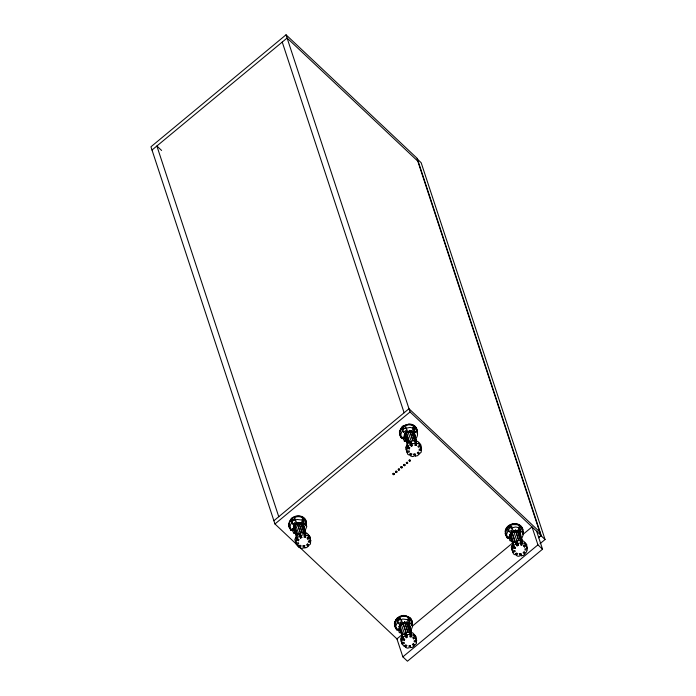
<?xml version="1.0" encoding="UTF-8"?>
<svg xmlns="http://www.w3.org/2000/svg" width="696" height="696" viewBox="0 0 696 696"><rect width="100%" height="100%" fill="white"/><g stroke="black" fill="none" stroke-linecap="round" stroke-linejoin="round"><path stroke-width="1.04" d="M395.954 619.771L399.452 616.873L403.889 615.447L410.005 617.709L411.284 619.327L412.136 621.563L411.806 625.626L412.136 621.563A9.283 7.9 -18.2 0 0 406.281 616.047L403.889 615.447C398.364 615.394 393.884 620.258 394.589 625.739L396.607 629.254L398.356 630.489M512.439 524.236L517.058 524.21A9.283 7.9 -18.2 0 1 522.905 529.726L522.583 533.788L522.792 529.378A9.283 7.9 -18.2 0 0 516.945 523.862L514.657 523.61L512.439 524.236A8.865 7.543 -18.2 0 0 505.688 529.839L505.357 533.902A9.283 7.9 -18.2 0 0 509.124 538.652M402.079 639.624L404.237 640.32L403.558 638.258L401.401 637.562L402.079 639.624L401.801 642.991L404.072 642.269L404.446 643.382L402.175 644.105L401.122 640.929M401.992 643.548L400.513 639.076L402.732 634.587L407.612 632.177L412.867 632.977L416.043 636.614L416.382 643.609L414.964 644.992L413.276 643.669L412.328 644.583L414.024 645.905L412.606 647.28L410.579 647.602L409.9 645.54M512.265 550.205L512.943 552.267L515.214 551.545L514.849 550.432L512.578 551.154L512.856 547.787L512.178 545.725L512.726 544.603L513.404 546.664L515.562 547.369L515.005 548.483L512.856 547.787M526.576 547.63L526.82 544.768L523.644 541.14L518.389 540.34L513.509 542.75L511.282 547.239L512.761 551.711M526.628 547.917L526.724 546.734L527.403 548.796L525.045 548.813L524.949 549.997L527.307 549.979L525.741 553.155L524.044 551.832L523.105 552.746L524.793 554.068L523.375 555.443L521.356 555.765L520.678 553.703L519.329 553.92M296.383 540.035L298.506 540.714L297.827 538.643L295.704 537.973L296.383 540.035L296.07 543.367L298.332 542.636L298.688 543.741L296.426 544.472L295.391 541.305M310.059 538.808L310.233 536.92L307.119 533.336L301.907 532.588L297.044 535.015L294.8 539.478L296.226 543.898M310.016 540.044L310.529 543.88L309.111 545.255L307.441 543.959L306.501 544.864L308.163 546.169L306.745 547.543L304.735 547.883L304.056 545.812M407.891 446.588L406.473 446.136L407.151 448.198L406.838 451.53L409.1 450.799L409.457 451.904L407.195 452.635L406.16 449.468M420.741 447.92L421.002 445.083L417.887 441.499L412.685 440.751L407.821 443.169L405.568 447.641L406.995 452.061M421.463 450.268L419.131 450.295L419.236 449.12L421.576 449.085L420.897 447.023L421.298 452.043L419.879 453.418L418.209 452.122L417.269 453.026L418.94 454.331L417.513 455.706L415.503 456.037L414.825 453.975M292.59 528.621L292.538 529.16L291.119 529.247M407.986 618.701L409.152 619.588L409.927 619.527L409.909 618.292L409.152 619.588L408.108 619.275L410.022 618.631M414.137 428.075L414.912 428.014L414.764 426.605L412.989 427.214L414.764 426.605M402.958 428.214L403.149 426.813L403.671 428.405L402.958 428.214L403.802 426.317M409.753 628.279L409.805 625.826A5.603 4.768 -18.2 0 0 406.064 622.676L403.271 622.824A5.342 4.55 -18.2 0 0 399.382 626.391L399.33 628.827A5.603 4.768 -18.2 0 0 400.678 630.88M409.866 628.627L410.083 627.392A5.603 4.768 -18.2 0 0 406.177 623.024L403.384 623.172A5.351 4.559 -18.2 0 0 399.495 626.722L399.956 630.289A5.603 4.768 -18.2 0 0 400.792 631.22M520.53 536.442L520.582 533.989A5.603 4.768 -18.2 0 0 516.841 530.839L514.048 530.987A5.342 4.55 -18.2 0 0 510.151 534.554L510.107 536.99A5.603 4.768 -18.2 0 0 510.62 538.104M394.145 473.837L393.562 474.446L392.735 474.019L393.127 473.315L393.98 473.402L394.258 474.202L393.684 474.811L392.97 473.906L394.197 473.889M520.399 527.524L520.686 526.454L519.233 526.585L520.66 526.611L519.286 527.986M411.362 633.177L408.03 623.059L406.473 622.102L410.327 634.708L409.744 636.762L411.049 636.953L411.632 634.909L410.953 632.847L409.648 632.647M410.953 632.847L410.379 634.891L411.049 636.953M521.826 545.116L521.147 543.054L521.722 541.01L520.417 540.809L521.095 542.871L520.512 544.924L521.826 545.116L522.4 543.071L519.164 532.318L517.519 531.657M305.587 533.528L302.255 523.401L300.715 522.47L304.604 535.102L304.004 537.138L305.3 537.321L305.901 535.294L304.543 530.787M415.373 443.265L414.781 445.301L416.077 445.483L416.669 443.456L415.99 441.394L414.694 441.203L415.373 443.265L411.588 443.891L410.91 441.829L409.7 442.439L411.38 446.267L412.589 445.666L411.588 443.891M415.99 441.394L415.399 443.422L416.077 445.483M403.01 634.682L399.687 624.556L400.487 626.061L399.635 627.705L400.174 629.236M407.804 632.194L404.567 621.78L407.9 631.898M404.846 623.172L402.975 623.233M513.787 542.845L510.455 532.718L511.255 534.223L510.412 535.868L510.951 537.399M518.581 540.357L515.345 529.943L518.99 541.027M515.614 531.335L513.744 531.396M520.486 540.679L517.241 530.265L518.807 531.222L522.13 541.34M297.61 536.033L293.964 524.949L294.756 526.446L293.903 528.09M300.985 523.862L302.325 524.671M407.534 444.013L404.881 435.957L405.098 434.208L406.307 432.764L409.439 442.03M412.841 440.733L409.605 430.319L412.937 440.446M409.874 431.711L408.187 432.025M415.042 442.004L411.493 430.633L413.024 431.564L416.356 441.682M411.762 432.016C412.98 431.885 415.034 434.965 414.364 436.053M304.248 518.972L302.334 519.625L303.43 518.52L304.248 518.972L302.334 519.625M398.243 630.141A9.292 7.9 -18.2 0 1 394.467 625.399L394.91 621.676M507.262 537.068A9.283 7.9 -18.2 0 1 505.244 533.562L505.688 529.839M411.092 630.019L412.606 626.322L411.014 620.023L409.465 621.267L410.309 623.842L411.867 622.598M521.87 538.182L523.375 534.485L521.791 528.186L520.234 529.43L521.078 532.005L522.635 530.761M305.231 530.274L306.762 526.602L305.213 520.338L303.665 521.582L304.509 524.158L306.066 522.922M404.237 640.32L404.785 639.206L402.636 638.51L403.471 636.823L405.298 635.918L404.62 633.856L405.838 633.256L406.864 635.048L405.655 635.648L406.334 637.71L407.543 637.11L405.838 633.256M513.404 546.664L514.24 544.985L516.075 544.081L515.397 542.019L516.606 541.418L518.32 545.273L517.102 545.873L516.075 544.081M298.506 540.714L299.071 539.6L296.94 538.922L297.784 537.242L299.611 536.338L298.932 534.276L300.141 533.667L301.82 537.503L300.611 538.104L299.611 536.338M407.151 448.198L409.283 448.868L409.84 447.763L407.708 447.084L408.552 445.405L410.379 444.5M394.336 623.364L397.39 617.796M290.171 521L291.72 518.224A8.996 7.656 -18.2 0 1 301.507 516.397A8.996 7.656 -18.2 0 1 306.318 523.523L305.944 525.889A8.996 7.656 -18.2 0 0 296.54 516.38A8.996 7.656 -18.2 0 0 290.145 528.856M410.309 623.842L407.517 621.093L409.074 619.858L408.221 617.274L406.273 616.517L401.931 616.465L399.826 617.187L400.678 619.762L401.966 621.032L398.617 623.72L397.764 621.137L396.476 619.866L395.45 621.641L395.05 625.478L396.555 629.854L398.112 628.618L400.905 631.359L399.347 632.603L398.495 630.028M396.476 619.866L397.32 622.442L395.815 626.139L396.555 629.854M521.078 532.005L518.285 529.256L519.842 528.012L518.998 525.437L517.05 524.671L512.7 524.627L510.603 525.35L511.447 527.925L512.743 529.195L509.385 531.875L508.541 529.299L507.245 528.029L506.218 529.804L505.827 533.641L507.323 538.017L508.88 536.773L511.673 539.522L510.116 540.766L509.272 538.191M507.245 528.029L508.089 530.604L506.584 534.302L507.323 538.017M290.275 520.208L291.72 518.224M403.323 438.967A8.996 7.656 -18.2 0 1 401.053 428.371L402.488 426.387L404.55 425.474A8.996 7.656 -18.2 0 1 413.868 425.613A8.996 7.656 -18.2 0 1 417.026 433.069M410.579 647.602L410.344 645.566L408.996 645.775L409.239 647.819L407.212 648.141L405.655 647.323L406.977 645.514L405.742 644.861L404.411 646.662L402.175 644.105M521.356 555.765L521.113 553.72L519.773 553.938L520.008 555.982L517.981 556.304L516.423 555.486L517.754 553.677L516.51 553.024L515.179 554.825L513.5 553.946L512.943 552.267M296.426 544.472L298.619 546.995L299.959 545.194L301.185 545.838L299.845 547.63L301.385 548.431L303.395 548.1L303.178 546.082L304.517 545.855L304.735 547.883M399.295 469.8L399.539 469.2L398.895 468.747L398.173 469.217L398.434 469.913M413.955 454.236L414.172 456.263L412.154 456.593L410.623 455.793L411.954 454.001L410.727 453.357L409.396 455.158L407.734 454.297L407.195 452.635M407.404 463.084L407.482 462.205L406.273 462.501L406.821 463.614L407.734 463.162C408.021 461.509 405.159 463.162 407.073 463.249M399.078 618.144L397.877 619.631L397.459 618.692L399.469 619.318L399.078 618.144L398.19 617.77M509.489 525.889L508.376 527.281L509.489 525.889L510.238 527.481L509.603 526.237M399.687 624.556L402.61 622.128L406.255 633.221M401.261 624.208L400.374 625.713M510.455 532.718L513.378 530.291L517.024 541.384M293.964 524.949L296.887 522.522L300.533 533.606M295.539 524.601L294.643 526.098M292.181 520.051L292.894 520.251L293.895 519.277L292.181 520.051L291.911 519.547M303.056 518.207L302.212 519.051L304.213 519.068L303.056 518.207L303.43 518.52M292.894 520.251L293.895 519.277M538.739 537.651L541.236 535.581L417.226 158.41L286.039 34.8L150.945 146.795L274.955 523.975L397.459 639.389M152.015 150.031L287.1 38.036L418.296 161.637M273.893 520.738L408.978 408.743L540.174 532.344M274.955 523.975L410.048 411.971L286.039 34.8M401.053 428.371L404.55 425.474M401.949 634.752L396.946 638.902L402.853 656.859L407.456 661.2L542.541 549.205L536.633 531.239M412.789 625.765L512.856 542.802M522.861 534.511L532.031 526.907L537.938 544.864L542.541 549.205M538.399 537.703L540.905 535.624L417.356 159.845M402.853 656.859L537.938 544.864M540.035 543.68L545.055 539.53L421.158 162.716L417.017 158.81M415.277 432.32L414.433 429.745L415.99 428.501L416.834 431.085L415.277 432.32L412.537 429.623L414.094 428.379L413.241 425.804A8.482 7.221 -18.2 0 0 404.915 425.778L405.759 428.353L407.03 429.606L403.68 432.286L402.836 429.71L406.186 427.022M304.509 524.158L301.768 521.461L303.317 520.216L302.473 517.641A8.482 7.221 -18.2 0 0 294.147 517.615L294.991 520.19L296.261 521.443L292.912 524.123L292.059 521.548L295.417 518.868M402.836 429.71L401.557 428.458A8.482 7.221 -18.2 0 0 400.731 435.809L401.575 438.384L403.132 437.14L405.872 439.846L404.315 441.09L403.471 438.506L405.029 437.271M292.059 521.548L290.789 520.295A8.482 7.221 -18.2 0 0 289.954 527.646L290.806 530.221L292.355 528.977L294.417 531.005M294.251 529.108L292.703 530.343L293.547 532.927A8.482 7.221 -18.2 0 0 296.54 533.858M293.547 532.927L295.104 531.683M508.541 529.299L511.891 526.62M397.764 621.137L400.287 619.127M419.114 443.021L419.792 445.083L417.878 446.423L418.653 447.319L420.567 445.971L419.888 443.909M308.345 534.859L309.024 536.92L307.11 538.26L307.884 539.156L309.798 537.808L309.12 535.746M524.888 542.671L525.567 544.742L523.653 546.082L524.445 546.986L526.359 545.638L525.68 543.576M414.799 636.579L412.885 637.919L413.676 638.824L415.59 637.484L414.912 635.413L414.12 634.517L414.799 636.579L413.607 635.213L411.632 634.909M405.194 437.767L404.715 436.322M413.207 433.173C410.666 430.137 403.593 433.069 404.898 437.932M413.694 433.147L416.678 441.168M405.855 439.35L406.038 438.837L406.803 442.238M296.348 536.52L293.947 528.16M303.917 527.942L302.255 523.401M294.425 529.604L294.112 527.794M302.438 525.01C300.959 522.74 295.443 523.87 294.756 526.446M512.874 544.315L510.473 535.955M518.807 531.222L522.478 540.853M402.105 636.153L399.704 627.792M408.03 623.059L411.701 632.69M409.37 625.6L411.406 632.855M396.268 472.21L396.842 471.601L396.189 470.983L395.467 471.462L395.737 472.158M411.38 446.267L410.701 444.205L411.919 443.596L410.91 441.829M300.611 538.104L299.933 536.042L301.142 535.442L301.82 537.503M300.82 535.729L302.647 534.824L304.604 535.102M517.102 545.873L516.423 543.811L517.641 543.211M406.516 635.317L408.352 634.413L410.327 634.708M297.662 523.566L298.941 522.974M399.2 619.17L397.877 619.631L399.469 619.318M294.991 520.19L297.079 519.46L303.317 520.216M400.678 619.762L402.775 619.04L409.074 619.858M405.759 428.353L410.04 427.379L414.094 428.379M511.447 527.925L515.745 526.976L519.842 528.012M297.253 523.627L299.193 523.262M413.494 454.201L415.286 454.018L415.503 456.037M302.795 545.847L304.935 545.49M516.606 541.418L517.285 543.48L521.095 542.871M309.798 537.808L310.799 540.923L308.467 540.957L308.354 542.132L310.694 542.106M401.67 616.073L406.281 616.047M415.956 638.571L416.634 640.633L414.277 640.651L414.181 641.834L416.53 641.825M409.77 461.013L408.978 460.256L409.7 459.786L410.344 460.239M404.315 441.09L406.394 441.342M415.016 427.135L413.467 426.935L414.912 428.014M510.116 540.766L512.212 541.036M399.347 632.603L401.444 632.873M408.108 619.275L409.927 619.527M416.669 443.456L418.627 443.735L419.792 445.083M303.926 533.04L305.222 533.232L304.622 535.259L305.3 537.321M305.901 535.294L307.85 535.572L309.024 536.92M522.4 543.071L524.375 543.376L525.567 544.742M409.518 430.615L411.397 430.92M404.428 436.488L404.524 434.861M300.629 522.757L298.741 522.452L302.482 533.249M293.651 528.325L293.425 526.646L296.757 535.85M515.249 530.23L517.154 530.561M511.142 533.875L512.03 532.37L515.162 541.636M511.255 534.223C512.473 530.108 521.173 531.135 520.173 535.746M510.177 536.129L510.255 534.485M404.48 622.067L406.386 622.398M400.487 626.061C401.87 622.302 409.648 622.424 409.726 627.635M399.408 627.966L399.165 626.261L402.497 635.474M399.852 627.418L399.774 629.062M508.376 526.959L510.238 527.481M402.479 437.279L403.097 437.471M512.178 545.725L514.327 546.421L515.005 548.483M406.838 623.207L408.395 624.155L410.753 632.386M402.68 427.709L403.671 428.405M161.62 150.466L156.878 145.995L278.757 516.71M410.048 411.971L541.236 535.581M540.905 535.624L545.055 539.53M507.549 536.729L508.115 537.277M518.833 528.055L520.234 529.43M413.059 428.397L414.433 429.745M508.089 530.604L509.385 531.875M401.557 428.458L402.41 431.033L403.68 432.286M408.065 619.892L409.465 621.267M302.29 520.234L303.665 521.582M397.32 622.442L398.617 623.72M290.789 520.295L291.633 522.87L292.912 524.123M401.488 437.41L400.226 435.818L399.4 431.938L402.488 426.387L408.952 424.021A8.996 7.656 -18.2 0 1 417.087 431.685M404.707 634.439L400.896 623.111M413.093 432.834L416.382 441.342M301.968 523.566L303.212 524.819L305.909 533.014M298.984 534.832L295.174 523.505M517.285 543.48L518.32 545.273M515.397 542.019L516.423 543.811M404.62 633.856L405.655 635.648M405.298 635.918L406.334 637.71M409.7 442.439L410.701 444.205M298.932 534.276L299.933 536.042M521.791 528.186L522.444 529.987M411.014 620.023L411.675 621.824M526.359 545.638L527.403 548.796M415.59 637.484L416.634 640.633M523.766 544.924L524.445 546.986M519.851 533.928L522.183 541.018M517.241 530.265L520.886 541.357M524.123 552.006L524.793 554.068M511.664 531.265L515.31 542.358M513.274 543.637L510.298 535.529L510.542 537.225M511.63 539.008L513.213 543.828M509.933 534.424L513.265 544.55M515.745 553.416L516.423 555.486M511.899 549.092L512.578 551.154M411.493 430.633L415.138 441.716M418.261 452.269L418.94 454.331M282.237 42.065L404.115 412.772M411.466 442.012L407.656 430.685L405.951 431.668L409.596 442.752M408.065 442.325L404.733 433.112L408.056 443.23M408.604 446.806L409.283 448.868M404.202 434.809L407.525 444.927M407.03 445.022L407.708 447.084M409.944 453.731L410.623 455.793M412.998 636.762L413.676 638.824M406.473 622.102L410.118 633.195M413.346 643.843L414.024 645.905M402.775 622.381L406.107 632.499M400.861 630.846L402.767 636.631M399.165 626.261L402.714 636.953M404.976 645.262L405.655 647.323M401.957 636.44L402.636 638.51M310.12 538.861L310.799 540.923M307.206 537.095L307.884 539.156M303.282 526.08L305.614 533.179M300.715 522.47L304.361 533.554M307.484 544.107L308.163 546.169M299.106 523.549L302.073 532.57M297.053 522.766L300.376 532.884M295.078 527.411L297.61 535.12M295.087 531.187L296.035 534.076M293.425 526.646L296.957 537.312M296.261 536.86L296.94 538.922M299.167 545.568L299.845 547.63M297.94 544.933L298.619 546.995M420.567 445.971L421.576 449.085M520.852 535.555L520.182 533.223A5.603 4.768 -18.2 0 0 516.954 531.187L514.161 531.335A5.351 4.559 -18.2 0 0 510.272 534.885L510.064 536.12A5.603 4.768 -18.2 0 0 511.569 539.383M411.284 619.327L412.163 623.251M409.013 624.495L409.257 626.191M305.213 520.338A8.482 7.221 -18.2 0 1 305.849 522.113M303.926 528.577A5.429 4.62 -18.2 0 0 300.985 523.209A5.429 4.62 -18.2 0 0 294.234 525.602L293.442 527.994A5.429 4.62 -18.2 0 0 294.904 531.222M294.199 530.639A5.429 4.62 -18.2 0 1 298.358 523.401A5.429 4.62 -18.2 0 1 304.039 528.917M292.433 530.465A8.996 7.656 -18.2 0 1 288.631 523.775M292.546 530.804A8.996 7.656 -18.2 0 1 290.832 529.595M290.806 530.221A8.482 7.221 -18.2 0 1 291.633 522.87M522.931 531.413A8.883 7.552 -18.2 0 1 522.47 533.44M505.105 531.527A8.891 7.56 -18.2 0 1 514.657 523.61M414.703 436.74A5.429 4.62 -18.2 0 0 411.754 431.372A5.429 4.62 -18.2 0 0 405.002 433.765L404.211 436.157A5.429 4.62 -18.2 0 0 405.672 439.385M405.785 439.724A5.429 4.62 -18.2 0 1 407.769 431.964A5.429 4.62 -18.2 0 1 415.034 435.853M415.99 428.501A8.482 7.221 -18.2 0 1 416.617 430.276M416.834 431.085A8.482 7.221 -18.2 0 1 415.999 438.436M401.575 438.384A8.482 7.221 -18.2 0 1 402.41 431.033M400.87 466.981L401.14 467.677L402.21 467.277L401.775 466.529L400.87 466.981M403.576 464.737L404.367 465.493L404.941 464.719L404.298 464.267L403.576 464.737M405.055 465.076L404.489 465.85L403.654 465.259L404.228 464.65L405.055 465.076M410.466 460.595L409.892 461.37L409.057 460.778L409.639 460.169L410.466 460.595M396.964 471.958L396.381 472.567L395.546 471.975L396.311 471.349L396.964 471.958M398.373 469.426L398.721 470.331L399.626 469.878L399.191 469.121L398.373 469.426M401.07 467.19L401.418 468.095L402.332 467.642L402.062 466.946L401.07 467.19"/></g></svg>
